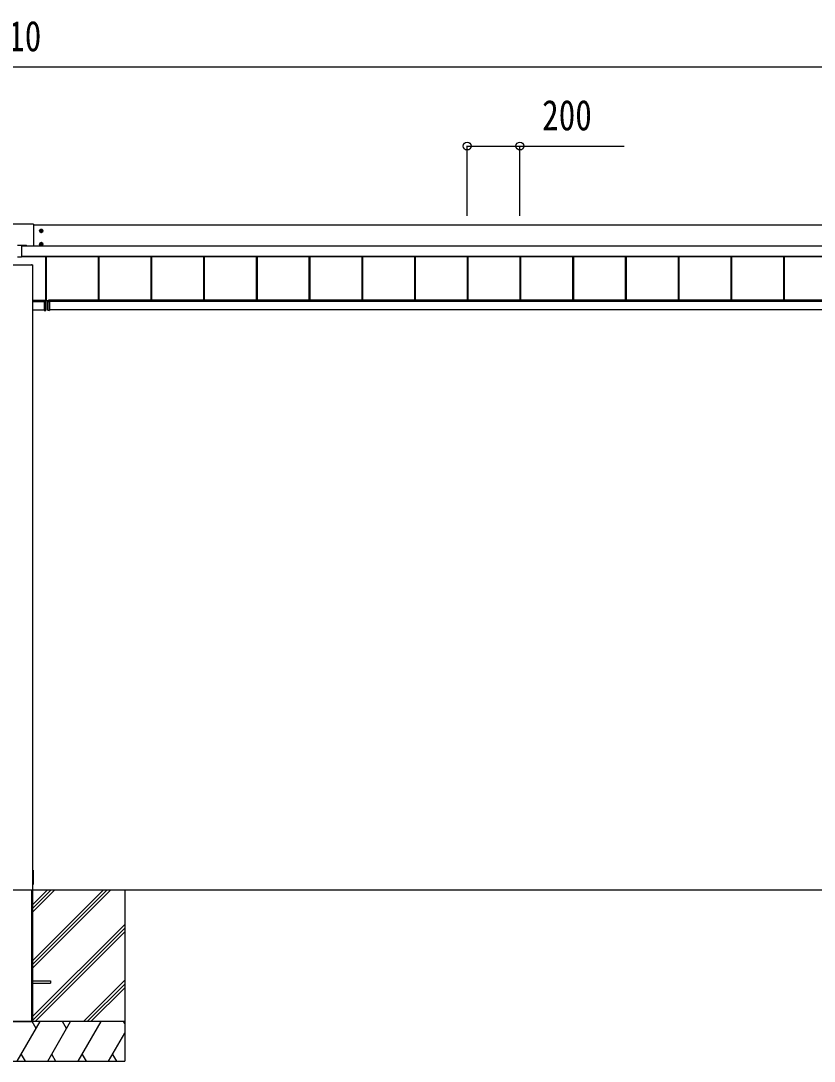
# Model space of a CAD drawing. Units: millimetres, scale not verified. Extents: x -14718 to 14718, y -10395 to 10395.
# Drawn here: x -7312 to -4302, y -7638 to -3691 of the extents above; entities that cross this region are included whole.
import ezdxf
from ezdxf.enums import TextEntityAlignment as Align

# ---------------------------------------------------------------- set-up
doc = ezdxf.new("R2010")
doc.units = ezdxf.units.MM
doc.header["$LTSCALE"] = 50
doc.layers.add('0-4_YKK_A1', color=4, linetype='Continuous')
doc.layers.add('0-5_YKK_D', color=6, linetype='Continuous')
doc.styles.add('ＭＳ ゴシック', font='')
doc.styles.get('ＭＳ ゴシック').set_extended_font_data('MS Gothic')

msp = doc.modelspace()

# ---------------------------------------------------------------- linework, layer by layer
at = {"layer": '0-4_YKK_A1'}
for p, q in [((-7265.43, -4462.16), (-7369.43, -4462.16)), ((-7264.43, -4463.16), (-7264.43, -4544.81)), ((-2770.43, -4466.38), (-7264.43, -4466.38)), ((-7241.68, -4488.12), (-7227.18, -4488.12)), ((-7236.71, -4487.36), (-7237.43, -4487.36)), ((-7234.43, -4495.37), (-7234.43, -4480.87)), ((-7232.15, -4488.88), (-7231.43, -4488.88)), ((-7241.68, -4538.09), (-7227.18, -4538.09)), ((-7236.71, -4537.33), (-7237.43, -4537.33)), ((-7234.43, -4545.34), (-7234.43, -4530.84)), ((-7324.93, -4542.31), (-7309.93, -4542.31)), ((-7309.93, -4542.31), (-7309.93, -4587.46)), ((-7309.93, -4542.49), (-7290.93, -4542.49)), ((-7309.93, -4544.49), (-7290.93, -4544.49)), ((-7309.93, -4544.81), (-2618.93, -4544.81)), ((-7309.93, -4545.3), (-2618.93, -4545.3)), ((-7290.93, -4544.81), (-7290.93, -4542.49)), ((-7232.15, -4538.85), (-7231.43, -4538.85)), ((-7367.13, -4616.81), (-7267.73, -4616.81)), ((-7309.93, -4587.46), (-7324.93, -4587.46)), ((-7309.93, -4584.27), (-2618.93, -4584.27)), ((-7309.93, -4584.79), (-2618.93, -4584.79)), ((-2618.93, -4584.93), (-7309.93, -4584.93)), ((-7271.43, -4616.74), (-7271.43, -4616.81)), ((-7269.93, -4616.72), (-7270.93, -4616.72)), ((-7270.93, -4616.72), (-7270.93, -4616.81)), ((-7269.93, -4616.52), (-7269.93, -4616.81)), ((-7269.63, -4616.51), (-7267.73, -4616.51)), ((-7269.63, -4616.51), (-7269.63, -4616.81)), ((-7267.73, -4616.51), (-7267.73, -4616.81)), ((-7267.43, -4616.52), (-7267.43, -4616.81)), ((-7218.93, -4584.93), (-7218.93, -4752.72)), ((-7218.53, -4584.93), (-7218.53, -4752.72)), ((-7215.93, -4584.93), (-7215.93, -4752.72)), ((-7018.93, -4584.93), (-7018.93, -4751.16)), ((-7016.33, -4584.93), (-7016.33, -4751.16)), ((-7015.93, -4584.93), (-7015.93, -4751.16)), ((-6818.93, -4584.93), (-6818.93, -4751.16)), ((-6816.33, -4584.93), (-6816.33, -4751.16)), ((-6815.93, -4584.93), (-6815.93, -4751.16)), ((-6618.93, -4584.93), (-6618.93, -4751.16)), ((-6616.33, -4584.93), (-6616.33, -4751.16)), ((-6615.93, -4584.93), (-6615.93, -4751.16)), ((-6418.93, -4584.93), (-6418.93, -4751.16)), ((-6416.33, -4584.93), (-6416.33, -4751.16)), ((-6415.93, -4584.93), (-6415.93, -4751.16)), ((-6218.93, -4584.93), (-6218.93, -4751.16)), ((-6216.33, -4584.93), (-6216.33, -4751.16)), ((-6215.93, -4584.93), (-6215.93, -4751.16)), ((-6018.93, -4584.93), (-6018.93, -4751.16)), ((-6016.33, -4584.93), (-6016.33, -4751.16)), ((-6015.93, -4584.93), (-6015.93, -4751.16)), ((-5818.93, -4584.93), (-5818.93, -4751.16)), ((-5816.33, -4584.93), (-5816.33, -4751.16)), ((-5815.93, -4584.93), (-5815.93, -4751.16)), ((-5618.93, -4584.93), (-5618.93, -4751.16)), ((-5616.33, -4584.93), (-5616.33, -4751.16)), ((-5615.93, -4584.93), (-5615.93, -4751.16)), ((-5418.93, -4584.93), (-5418.93, -4751.16)), ((-5416.33, -4584.93), (-5416.33, -4751.16)), ((-5415.93, -4584.93), (-5415.93, -4751.16)), ((-5218.93, -4584.93), (-5218.93, -4751.16)), ((-5216.33, -4584.93), (-5216.33, -4751.16)), ((-5215.93, -4584.93), (-5215.93, -4751.16)), ((-5018.93, -4584.93), (-5018.93, -4751.16)), ((-5016.33, -4584.93), (-5016.33, -4751.16)), ((-5015.93, -4584.93), (-5015.93, -4751.16)), ((-4818.93, -4584.93), (-4818.93, -4751.16)), ((-4816.33, -4584.93), (-4816.33, -4751.16)), ((-4815.93, -4584.93), (-4815.93, -4751.16)), ((-4618.93, -4584.93), (-4618.93, -4751.16)), ((-4616.33, -4584.93), (-4616.33, -4751.16)), ((-4615.93, -4584.93), (-4615.93, -4751.16)), ((-4418.93, -4584.93), (-4418.93, -4751.16)), ((-4416.33, -4584.93), (-4416.33, -4751.16)), ((-4415.93, -4584.93), (-4415.93, -4751.16)), ((-7267.43, -4751.16), (-7219.43, -4751.16)), ((-7267.43, -4753.16), (-7219.43, -4753.16)), ((-7267.43, -4756.03), (-7219.93, -4756.03)), ((-7223.43, -4755.79), (-7223.43, -4755.99)), ((-7217.71, -4755.8), (-7223.43, -4755.79)), ((-7223.43, -4756.29), (-7217.23, -4756.3)), ((-7219.43, -4751.16), (-7219.43, -4755.79)), ((-7219.43, -4752.72), (-7207.43, -4752.72)), ((-7217.71, -4753.22), (-7217.71, -4755.8)), ((-7217.71, -4753.22), (-7217.43, -4753.22)), ((-7217.71, -4755.8), (-7217.43, -4755.8)), ((-7217.23, -4756), (-7217.23, -4756)), ((-7217.21, -4752.72), (-7216.93, -4752.72)), ((-7217.21, -4756.3), (-7216.93, -4756.3)), ((-7216.93, -4756.3), (-7216.93, -4752.72)), ((-7216.93, -4789.39), (-7216.93, -4756.3)), ((-7209.93, -4756.3), (-7209.93, -4752.72)), ((-7209.65, -4752.72), (-7209.93, -4752.72)), ((-7209.93, -4789.39), (-7209.93, -4756.3)), ((-7209.65, -4756.3), (-7209.93, -4756.3)), ((-7209.63, -4756), (-7209.63, -4756)), ((-7203.43, -4756.29), (-7209.63, -4756.3)), ((-7209.15, -4753.22), (-7209.43, -4753.22)), ((-7209.15, -4755.8), (-7209.43, -4755.8)), ((-7209.15, -4753.22), (-7209.15, -4755.8)), ((-7209.15, -4755.8), (-7203.43, -4755.79)), ((-2767.43, -4751.16), (-7207.43, -4751.16)), ((-7207.43, -4751.16), (-7207.43, -4755.79)), ((-2767.43, -4753.16), (-7207.43, -4753.16)), ((-2767.43, -4756.03), (-7206.93, -4756.03)), ((-7203.43, -4755.79), (-7203.43, -4755.99)), ((-7267.43, -4787.51), (-7223.43, -4787.51)), ((-7223.43, -4790.07), (-7217.21, -4789.68)), ((-7223.43, -4789.77), (-7223.43, -4790.07)), ((-7216.93, -4789.39), (-7217.21, -4789.39)), ((-7209.93, -4789.39), (-7209.65, -4789.39)), ((-7203.43, -4790.07), (-7209.65, -4789.68)), ((-2768.28, -4787.51), (-7203.43, -4787.51)), ((-7203.43, -4789.77), (-7203.43, -4790.07)), ((-7265.2, -6913.3), (-7264.93, -6944.2)), ((-7264.93, -6944.2), (-7265.13, -6967.2)), ((-7265.63, -6967.5), (-7267.43, -6967.5)), ((-7267.43, -6983.5), (-7267.43, -7487.5)), ((-7265.43, -6967.5), (-7265.63, -6967.5)), ((-11867.43, -6987.5), (-2217.43, -6987.5)), ((-7367.13, -6987.5), (-7267.73, -6987.5)), ((-7271.43, -6987.5), (-7271.43, -7487.5)), ((-7269.93, -6987.5), (-7269.93, -7487.5)), ((-7267.43, -6987.5), (-7267.43, -7487.5)), ((-7267.43, -7072.5), (-7182.43, -6987.5)), ((-7267.43, -7058.36), (-7196.57, -6987.5)), ((-7267.43, -7044.21), (-7210.72, -6987.5)), ((-7267.43, -7284.63), (-6970.34, -6987.54)), ((-7267.43, -7270.49), (-6984.48, -6987.54)), ((-7267.43, -7256.35), (-6998.62, -6987.54)), ((-6917.43, -6987.5), (-6917.43, -7637.5)), ((-7267.43, -7468.48), (-6917.43, -7118.48)), ((-7267.43, -7482.62), (-6917.43, -7132.62)), ((-7258.17, -7487.5), (-6917.43, -7146.76)), ((-7267.43, -7333), (-7199.93, -7333)), ((-7199.93, -7333), (-7199.93, -7342)), ((-7074.32, -7487.5), (-6917.43, -7330.61)), ((-7267.43, -7342), (-7199.93, -7342)), ((-7060.18, -7487.5), (-6917.43, -7344.75)), ((-7046.04, -7487.5), (-6917.43, -7358.89)), ((-6917.43, -7487.5), (-7717.43, -7487.5)), ((-6917.43, -7487.5), (-7717.43, -7487.5)), ((-7367.43, -7487.5), (-7267.43, -7487.5)), ((-7325.44, -7637.5), (-7238.84, -7487.5)), ((-7253.84, -7513.48), (-7268.84, -7487.5)), ((-7209.97, -7637.5), (-7123.37, -7487.5)), ((-7138.37, -7513.48), (-7153.37, -7487.5)), ((-7094.5, -7637.5), (-7007.9, -7487.5)), ((-6917.43, -7496.16), (-6922.43, -7487.5)), ((-6979.03, -7637.5), (-6917.43, -7530.8)), ((-7310.44, -7611.52), (-7295.44, -7637.5)), ((-7194.98, -7611.52), (-7179.98, -7637.5)), ((-7079.5, -7611.52), (-7064.51, -7637.5)), ((-6964.03, -7611.52), (-6949.04, -7637.5)), ((-7717.43, -7637.5), (-6917.43, -7637.5))]:
    msp.add_line(p, q, dxfattribs=at)
for points in [[(-7234.43, -4482.34), (-7239.43, -4485.23), (-7239.43, -4491), (-7234.43, -4493.89), (-7229.43, -4491), (-7229.43, -4485.23)], [(-7234.43, -4532.31), (-7239.43, -4535.2), (-7239.43, -4540.97), (-7234.43, -4543.86), (-7229.43, -4540.97), (-7229.43, -4535.2)]]:
    msp.add_lwpolyline(points, close=True, dxfattribs=at)
for points in [[(-7237.43, -4487.36), (-7237.43, -4488.88), (-7236.71, -4488.88)], [(-7233.67, -4485.84), (-7233.67, -4485.12), (-7235.19, -4485.12), (-7235.19, -4485.84)], [(-7235.19, -4490.4), (-7235.19, -4491.12), (-7233.67, -4491.12), (-7233.67, -4490.4)], [(-7231.43, -4488.88), (-7231.43, -4487.36), (-7232.15, -4487.36)], [(-7237.43, -4537.33), (-7237.43, -4538.85), (-7236.71, -4538.85)], [(-7233.67, -4535.81), (-7233.67, -4535.09), (-7235.19, -4535.09), (-7235.19, -4535.81)], [(-7231.43, -4538.85), (-7231.43, -4537.33), (-7232.15, -4537.33)], [(-7235.19, -4540.37), (-7235.19, -4541.09), (-7233.67, -4541.09), (-7233.67, -4540.37)], [(-7267.73, -4616.81), (-7267.43, -4616.81), (-7267.43, -6983.5)], [(-7217.25, -4756), (-7223.43, -4755.99), (-7223.43, -4756.29), (-7223.43, -4789.77)], [(-7217.21, -4756.3), (-7217.21, -4789.39), (-7223.43, -4789.77)], [(-7217.43, -4755.82), (-7217.43, -4755.8), (-7217.43, -4753.22)], [(-7217.23, -4756), (-7217.23, -4756), (-7217.24, -4756)], [(-7209.65, -4756.3), (-7209.65, -4789.39), (-7203.43, -4789.77)], [(-7209.63, -4756), (-7209.63, -4756), (-7209.62, -4756)], [(-7209.61, -4756), (-7203.43, -4755.99), (-7203.43, -4756.29), (-7203.43, -4789.77)], [(-7209.43, -4755.82), (-7209.43, -4755.8), (-7209.43, -4753.22)], [(-7267.43, -6913), (-7265.7, -6913), (-7265.5, -6913)], [(-7367.13, -6987.5), (-7267.73, -6987.5), (-7267.43, -6987.5)]]:
    msp.add_lwpolyline(points, dxfattribs=at)
for centre, radius in [((-7234.43, -4488.12), 6.25), ((-7234.43, -4488.12), 5), ((-7234.43, -4538.09), 6.25), ((-7234.43, -4538.09), 5)]:
    msp.add_circle(centre, radius, dxfattribs=at)
for centre, radius, start, end in [((-7265.43, -4463.16), 1, 0.01746, 90.01745), ((-7234.43, -4488.12), 5.58, 153.74848, 206.25152), ((-7234.43, -4488.12), 5.58, 93.74848, 146.25152), ((-7234.43, -4488.12), 5.58, 213.74848, 266.25152), ((-7236.71, -4485.84), 1.52, 270, 0), ((-7236.71, -4490.4), 1.52, 0, 90), ((-7234.43, -4488.12), 5.58, 33.74848, 86.25152), ((-7234.43, -4488.12), 5.58, 273.74848, 326.25152), ((-7232.15, -4485.84), 1.52, 180, 270), ((-7232.15, -4490.4), 1.52, 90, 180), ((-7234.43, -4488.12), 5.58, 333.74848, 26.25152), ((-7234.43, -4538.09), 5.58, 153.74848, 206.25152), ((-7234.43, -4538.09), 5.58, 93.74848, 146.25152), ((-7236.71, -4535.81), 1.52, 270, 0), ((-7234.43, -4538.09), 5.58, 33.74848, 86.25152), ((-7232.15, -4535.81), 1.52, 180, 270), ((-7234.43, -4538.09), 5.58, 333.74848, 26.25152), ((-7234.43, -4538.09), 5.58, 213.74848, 266.25152), ((-7236.71, -4540.37), 1.52, 0, 90), ((-7234.43, -4538.09), 5.58, 273.74848, 326.25152), ((-7232.15, -4540.37), 1.52, 90, 180), ((-7217.64, -4757.79), 1.98, 83.79926, 91.95127), ((-7217.25, -4756.3), 0.3, 87.77338, 89.77816), ((-7217.25, -4756.14), 0.141, 85.77463, 89.9759), ((-7218.48, -4756.23), 1.25, 356.45735, 10.27369), ((-7218.44, -4756.18), 1.21, 354.17006, 8.37745), ((-7218.56, -4752.79), 1.35, 350.09675, 2.91202), ((-7217.23, -4752.72), 0.3, 269.98255, 359.98254), ((-7217.23, -4756.3), 0.3, 0, 89.87763), ((-7218.43, -4756.22), 1.22, 356.27163, 10.47203), ((-7209.63, -4752.72), 0.3, 180.01746, 270.01745), ((-7209.63, -4756.3), 0.3, 90.12237, 180), ((-7208.44, -4756.22), 1.22, 169.52797, 183.72837), ((-7208.3, -4752.79), 1.35, 177.08798, 189.90325), ((-7208.42, -4756.18), 1.21, 171.62255, 185.82994), ((-7208.38, -4756.23), 1.25, 169.72631, 183.54265), ((-7209.61, -4756.3), 0.3, 90.22184, 92.22662), ((-7209.61, -4756.14), 0.141, 90.0241, 94.22537), ((-7209.22, -4757.79), 1.98, 88.04873, 96.20074), ((-7217.23, -4789.39), 0.3, 273.5, 0), ((-7218.44, -4789.54), 1.24, 353.06854, 6.93146), ((-7209.63, -4789.39), 0.3, 180, 266.5), ((-7208.42, -4789.54), 1.24, 173.06854, 186.93146), ((-7265.5, -6913.3), 0.3, 0.5, 90), ((-7265.43, -6967.2), 0.3, 270, 359.5)]:
    msp.add_arc(centre, radius, start, end, dxfattribs=at)
for centre, major_axis, ratio, start_param, end_param in [((-7270.93, -4616.74), (0.5, 0), 0.034921, 1.5707963, 3.1415927), ((-7269.63, -4616.52), (0.3, 0), 0.034921, 1.5707963, 3.1415927), ((-7267.73, -4616.52), (0.3, 0), 0.034921, 6.2831853, 7.8539816), ((-7217.21, -4753.22), (-0.301, 0.4), 0.997782, 5.6362522, 7.2070486), ((-7217.73, -4755.8), (-0.001, 0.2), 0.09157, 4.6769241, 4.7117655), ((-7217.23, -4755.8), (0.482, 0.007), 0.414889, 3.1353871, 4.6694768), ((-7217.23, -4753.22), (-0.108, 0.169), 0.994155, 5.7105836, 7.28138), ((-7217.23, -4755.8), (0.145, 0.15), 0.921201, 2.3804184, 3.9145081), ((-7217.21, -4755.8), (-0.301, 0.4), 0.997782, 2.4579529, 2.4946596), ((-7209.65, -4753.22), (0.301, 0.4), 0.997782, 5.3593221, 6.9301184), ((-7209.65, -4755.8), (0.301, 0.4), 0.997782, 3.7885257, 3.8252324), ((-7209.63, -4753.22), (0.108, 0.169), 0.994155, 5.2849907, 6.855787), ((-7209.63, -4755.8), (-0.145, 0.15), 0.921201, 2.3686772, 3.9027669), ((-7209.63, -4755.8), (-0.482, 0.007), 0.414889, 1.6137085, 3.1477982), ((-7209.13, -4755.8), (0.001, 0.2), 0.09157, 1.5714198, 1.6062613)]:
    msp.add_ellipse(centre, major_axis=major_axis, ratio=ratio, start_param=start_param, end_param=end_param, dxfattribs=at)
at = {"layer": '0-5_YKK_D'}
for p, q in [((-11847.43, -3866.38), (-2787.43, -3866.38)), ((-5618.93, -4431.22), (-5618.93, -4165.38)), ((-5418.93, -4431.22), (-5418.93, -4165.38))]:
    msp.add_line(p, q, dxfattribs=at)
msp.add_lwpolyline([(-5618.93, -4166.38), (-5418.93, -4166.38), (-5023.83, -4166.38)], dxfattribs=at)
for centre in [(-5618.93, -4166.38), (-5418.93, -4166.38)]:
    msp.add_circle(centre, 14.88, dxfattribs=at)

# ---------------------------------------------------------------- texts
at = {"layer": '0-5_YKK_D', "style": 'ＭＳ ゴシック', "width": 0.8}
for s, p in [('D=9410', (-7611.43, -3841.38)), ('200', (-5334.43, -4141.38))]:
    msp.add_text(s, height=115.5, dxfattribs=at).set_placement(p, align=Align.BOTTOM_LEFT)

doc.saveas('drawing.dxf')
